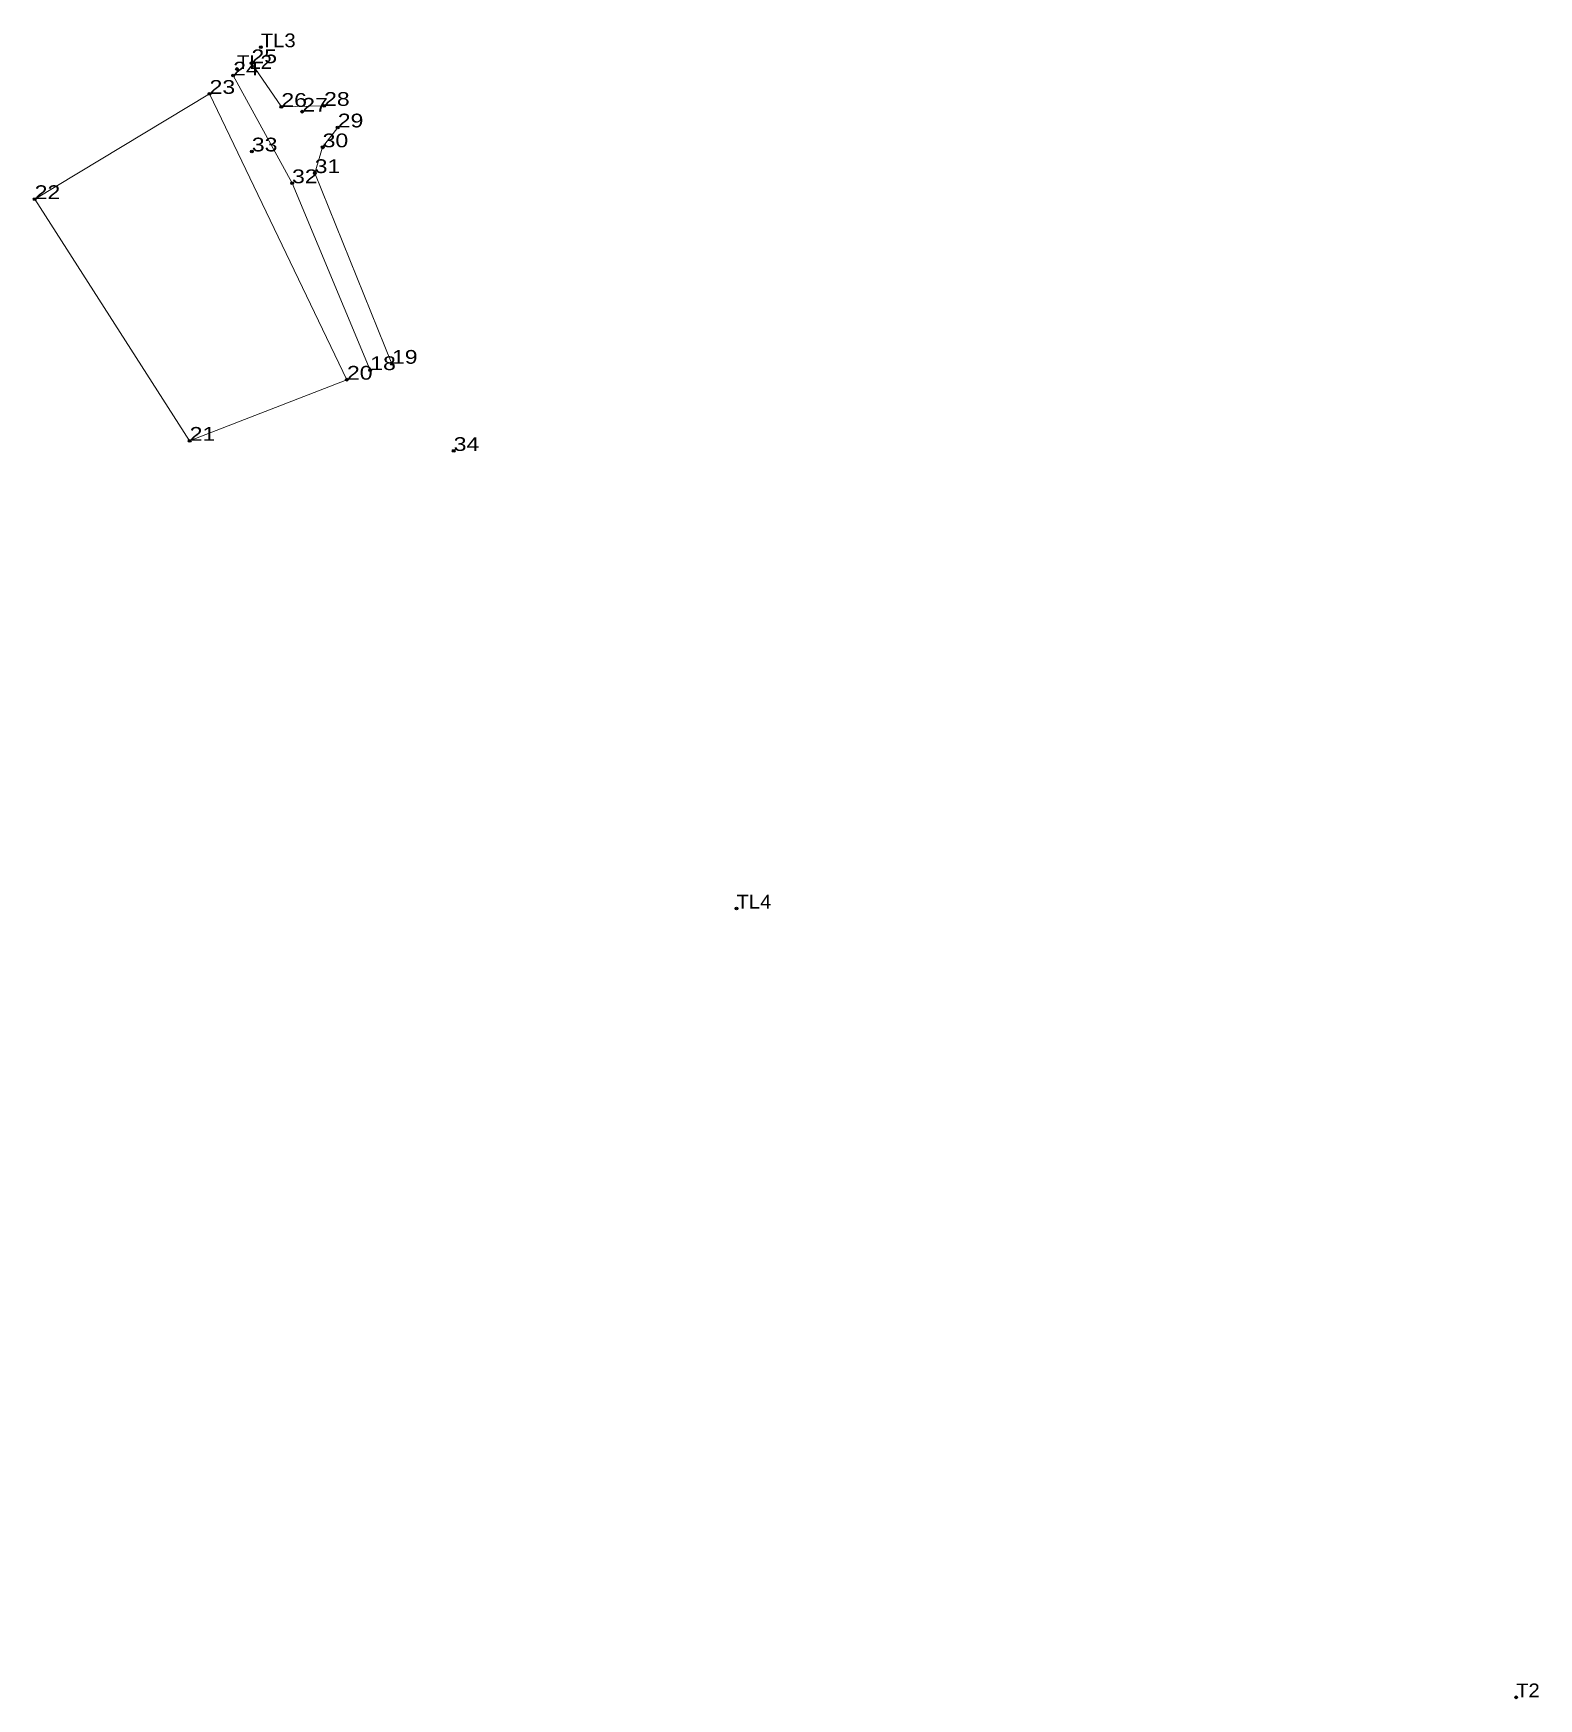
# Model space of a CAD drawing. Header units: metres. Extents: x 544801 to 544998, y 1837084 to 1837302.
import ezdxf

# ---------------------------------------------------------------- set-up
doc = ezdxf.new("R2010")
doc.units = ezdxf.units.M
doc.header["$LTSCALE"] = 0.72
doc.header["$PDMODE"] = 32
doc.header["$PDSIZE"] = 0.36
doc.layers.add('10', color=7, linetype='Continuous', lineweight=13)
doc.layers.add('12', color=7, linetype='Continuous')
doc.layers.add('7', color=7, linetype='Continuous')

msp = doc.modelspace()

# ---------------------------------------------------------------- linework, layer by layer
at = {"layer": '10'}
msp.add_line((544823.9, 1837293.89), (544841.87, 1837256.51), dxfattribs=at)
for points in [[(544829.38, 1837297.9), (544833.29, 1837292.18), (544838.88, 1837292.31), (544838.88, 1837292.32)], [(544844.92, 1837257.76), (544834.69, 1837282.2), (544826.99, 1837296.29)], [(544841.87, 1837256.51), (544821.3, 1837248.52), (544801.03, 1837280.13), (544823.9, 1837293.89)], [(544840.67, 1837289.5), (544838.69, 1837286.9), (544837.65, 1837283.53), (544847.76, 1837258.59)]]:
    msp.add_lwpolyline(points, dxfattribs=at)
at = {"layer": '7'}
for p in [(544830.6, 1837299.98), (544827.49, 1837297.14), (544829.38, 1837297.91), (544826.99, 1837296.29), (544823.9, 1837293.89), (544833.29, 1837292.19), (544836.02, 1837291.56), (544838.88, 1837292.31), (544840.66, 1837289.49), (544829.43, 1837286.36), (544838.7, 1837286.9), (544834.69, 1837282.2), (544837.66, 1837283.53), (544801.03, 1837280.13), (544844.92, 1837257.76), (544847.76, 1837258.59), (544841.87, 1837256.51), (544821.3, 1837248.52), (544855.83, 1837247.19), (544892.81, 1837187.34), (544994.78, 1837084.19)]:
    msp.add_point(p, dxfattribs=at)

# ---------------------------------------------------------------- texts
at = {"layer": '12'}
for s, width, p in [('TL3', 1.1, (544830.6, 1837299.98)), ('25', 1.25, (544829.38, 1837297.9)), ('24', 1.25, (544826.99, 1837296.29)), ('TL2', 1.1, (544827.49, 1837297.14)), ('23', 1.25, (544823.9, 1837293.89)), ('26', 1.25, (544833.29, 1837292.18)), ('27', 1.25, (544836.02, 1837291.56)), ('28', 1.25, (544838.88, 1837292.32)), ('29', 1.25, (544840.67, 1837289.5)), ('30', 1.25, (544838.69, 1837286.9)), ('33', 1.25, (544829.43, 1837286.36)), ('32', 1.25, (544834.69, 1837282.2)), ('31', 1.25, (544837.65, 1837283.53)), ('22', 1.25, (544801.03, 1837280.13)), ('19', 1.25, (544847.76, 1837258.59)), ('20', 1.25, (544841.87, 1837256.51)), ('18', 1.25, (544844.92, 1837257.76)), ('21', 1.25, (544821.3, 1837248.52)), ('34', 1.25, (544855.83, 1837247.19)), ('TL4', 1.1, (544892.81, 1837187.34)), ('T2', 1.1, (544994.78, 1837084.19))]:
    msp.add_text(s, height=1.8, dxfattribs=dict(at, width=width)).set_placement(p)

doc.saveas('drawing.dxf')
